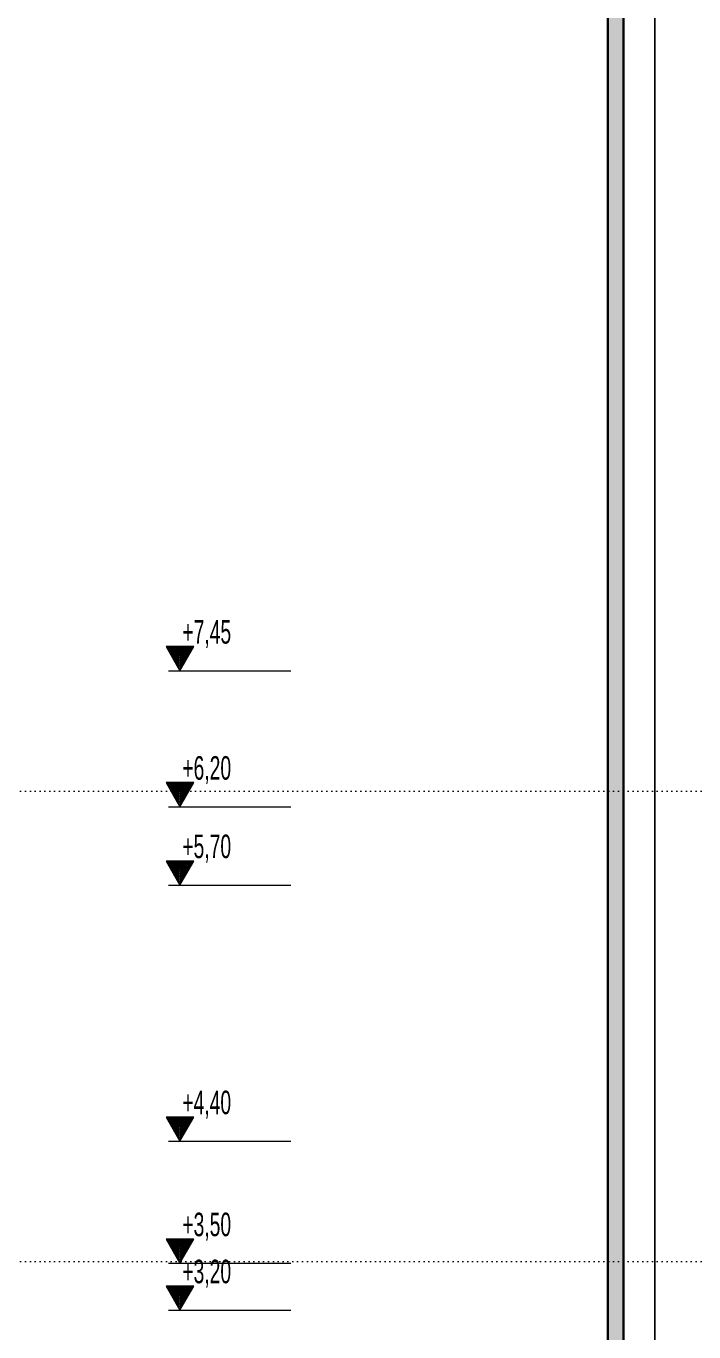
# Model space of a CAD drawing. Extents: x 775040 to 808375, y 4159409 to 4163651.
# Drawn here: x 797678 to 798104, y 4160516 to 4161349 of the extents above; entities that cross this region are included whole.
import ezdxf

# ---------------------------------------------------------------- set-up
doc = ezdxf.new("R2010")
doc.units = 0
doc.header["$MEASUREMENT"] = 0
doc.linetypes.add('ACAD_ISO07W100', pattern=[3, 0, -3])
for name, color, linetype, lineweight in [('25yazi', 255, 'Continuous', 15), ('KALIN', 30, 'Continuous', 18), ('P-HatchLight', 200, 'Continuous', 5), ('P-Levels', 240, 'Continuous', 20), ('P-Oklar', 31, 'Continuous', 18), ('Z_antet', 31, 'Continuous', 30), ('Z_izdot', 42, 'ACAD_ISO07W100', 9)]:
    doc.layers.add(name, color=color, linetype=linetype, lineweight=lineweight)
doc.layers.add('kot', color=4, linetype='Continuous')
doc.styles.add('50', font='swisscl.ttf', dxfattribs={"height": 50})

# ---------------------------------------------------------------- blocks, each defined once
blk = doc.blocks.new('KOTLAMAGORUNUS KESITTE')
at = {"layer": 'P-HatchLight'}
for points in [[(0.1521, 0.1484), (0.0722, 0.01), (-0.0077, 0.1484)], [(0.1434, 0.1434), (0.0722, 0.02), (0.0009, 0.1434)], [(0.1348, 0.1384), (0.0722, 0.03), (0.0096, 0.1384)], [(0.1261, 0.1334), (0.0722, 0.04), (0.0183, 0.1334)], [(0.1175, 0.1284), (0.0722, 0.05), (0.0269, 0.1284)], [(0.1088, 0.1234), (0.0722, 0.06), (0.0356, 0.1234)], [(0.1001, 0.1184), (0.0722, 0.07), (0.0442, 0.1184)], [(0.0915, 0.1134), (0.0722, 0.08), (0.0529, 0.1134)], [(0.0828, 0.1084), (0.0722, 0.09), (0.0616, 0.1084)], [(0.0742, 0.1034), (0.0722, 0.1), (0.0702, 0.1034)]]:
    blk.add_lwpolyline(points, close=True, dxfattribs=at)
at = {"layer": 'P-Oklar', "color": 2, "ltscale": 0.5}
blk.add_line((0, 0), (0.7795, 0), dxfattribs=at)
blk.add_lwpolyline([(-0.0164, 0.1534), (0.0722, 0), (0.1608, 0.1534)], close=True, dxfattribs=at)
at = {"layer": 'P-Levels', "color": 7, "style": '50', "width": 0.8}
blk.add_attdef('%%P0.00', (-0.0314, 0.1775), '', height=0.15, dxfattribs=at)

msp = doc.modelspace()

# ---------------------------------------------------------------- hatches: boundary and pattern name
at = {"layer": 'Z_antet'}
msp.add_hatch(color=256, dxfattribs=at).paths.add_polyline_path([(794618.09, 4159743.65), (794618.09, 4159438.75), (798049.31, 4159438.75), (798049.31, 4163258.75), (794618.09, 4163258.75), (794618.09, 4159741.15), (794608.09, 4159741.15), (794608.09, 4163268.75), (798059.31, 4163268.75), (798059.31, 4159428.75), (794608.09, 4159428.75), (794608.09, 4159743.65)])

# ---------------------------------------------------------------- linework, layer by layer
at = {"layer": 'KALIN'}
msp.add_lwpolyline([(794468.09, 4163288.75), (794468.09, 4159408.75), (798079.31, 4159408.75), (798079.31, 4163288.75)], close=True, dxfattribs=at)
msp.add_lwpolyline([(794488.09, 4159741.15), (794488.09, 4163288.75), (798079.31, 4163288.75), (798079.31, 4159408.75), (794488.09, 4159408.75), (794488.09, 4159743.65)], dxfattribs=at)
at = {"layer": 'Z_antet'}
msp.add_lwpolyline([(794618.09, 4159743.65), (794618.09, 4159438.75), (798049.31, 4159438.75), (798049.31, 4163258.75), (794618.09, 4163258.75), (794618.09, 4159741.15), (794608.09, 4159741.15), (794608.09, 4163268.75), (798059.31, 4163268.75), (798059.31, 4159428.75), (794608.09, 4159428.75), (794608.09, 4159743.65)], close=True, dxfattribs=at)
at = {"layer": 'Z_izdot'}
for p, q in [((801432.07, 4160861.14), (794784.59, 4160861.14)), ((801432.07, 4160561.14), (794784.59, 4160561.14))]:
    msp.add_line(p, q, dxfattribs=at)

# ---------------------------------------------------------------- block references
at = {"layer": 'kot'}
ref = msp.add_blockref('KOTLAMAGORUNUS KESITTE', (797769.24, 4160937.86), dxfattribs=dict(at, xscale=100, yscale=100, zscale=100))
ref.add_attrib('%%P0.00', '+7,45', (797778.03, 4160955.09), dxfattribs={"layer": '25yazi', "height": 15, "style": '50', "width": 0.8})
ref = msp.add_blockref('KOTLAMAGORUNUS KESITTE', (797769.24, 4160851.14), dxfattribs=dict(at, xscale=100, yscale=100, zscale=100))
ref.add_attrib('%%P0.00', '+6,20', (797778, 4160868.37), dxfattribs={"layer": '25yazi', "height": 15, "style": '50', "width": 0.8})
ref = msp.add_blockref('KOTLAMAGORUNUS KESITTE', (797769.24, 4160801.14), dxfattribs=dict(at, xscale=100, yscale=100, zscale=100))
ref.add_attrib('%%P0.00', '+5,70', (797778, 4160818.37), dxfattribs={"layer": '25yazi', "height": 15, "style": '50', "width": 0.8})
ref = msp.add_blockref('KOTLAMAGORUNUS KESITTE', (797769.24, 4160637.91, 0), dxfattribs=dict(at, xscale=100, yscale=100, zscale=100))
ref.add_attrib('%%P0.00', '+4,40', (797778, 4160655.14, 0), dxfattribs={"layer": '25yazi', "height": 15, "style": '50', "width": 0.8})
ref = msp.add_blockref('KOTLAMAGORUNUS KESITTE', (797769.24, 4160560.14), dxfattribs=dict(at, xscale=100, yscale=100, zscale=100))
ref.add_attrib('%%P0.00', '+3,50', (797778, 4160577.37), dxfattribs={"layer": '25yazi', "height": 15, "style": '50', "width": 0.8})
ref = msp.add_blockref('KOTLAMAGORUNUS KESITTE', (797769.24, 4160530.14), dxfattribs=dict(at, xscale=100, yscale=100, zscale=100))
ref.add_attrib('%%P0.00', '+3,20', (797778, 4160547.37), dxfattribs={"layer": '25yazi', "height": 15, "style": '50', "width": 0.8})

doc.saveas('drawing.dxf')
